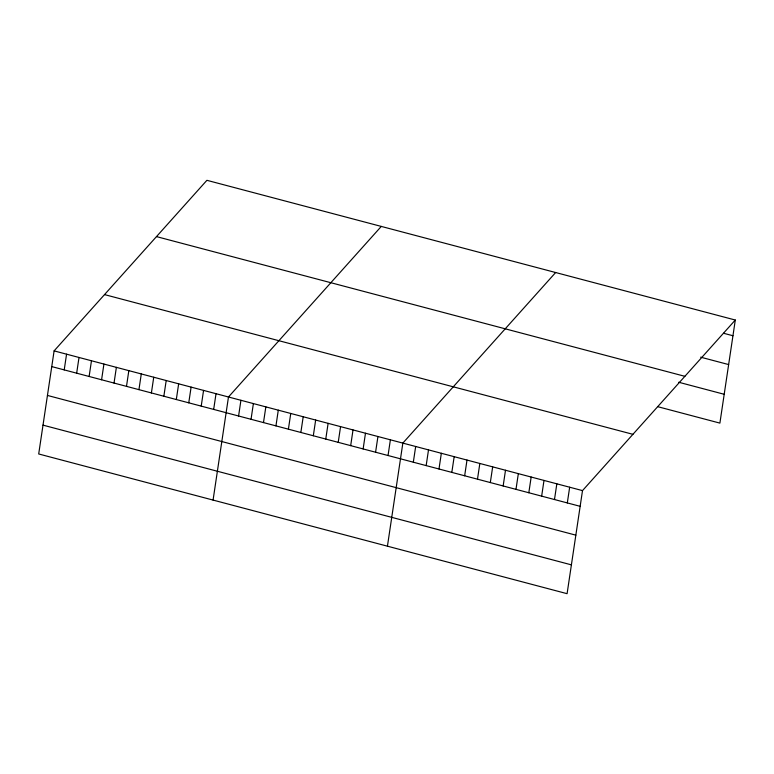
<?xml version="1.0" encoding="UTF-8"?>
<svg xmlns="http://www.w3.org/2000/svg" width="774" height="774" viewBox="0 0 774 774"><rect width="100%" height="100%" fill="white"/><g stroke="black" fill="none" stroke-linecap="round" stroke-linejoin="round"><path stroke-width="1.16" d="M54.103 350.883L38.7 453.97L567.09 593.687L582.503 490.61L735.3 320.03L206.91 180.313L54.103 350.883L582.503 490.61M64.213 369.895L66.564 354.182M76.665 373.184L79.016 357.472M89.126 376.483L91.467 360.761M101.578 379.773L103.929 364.061M114.03 383.072L116.381 367.35M126.491 386.361L128.832 370.649M138.943 389.651L141.294 373.939M151.394 392.95L153.745 377.228M163.856 396.24L166.197 380.527M176.308 399.539L178.659 383.817M188.759 402.828L191.11 387.116M201.221 406.118L203.562 390.406M213.672 409.417L216.023 393.695M213.073 500.081L228.475 396.994L381.282 226.414M238.585 416.006L240.927 400.284M251.037 419.295L253.388 403.583M263.489 422.585L265.84 406.872M275.95 425.884L278.292 410.172M288.402 429.173L290.753 413.461M300.854 432.473L303.205 416.751M313.315 435.762L315.657 420.05M325.767 439.052L328.118 423.339M338.219 442.351L340.57 426.638M350.68 445.64L353.021 429.928M363.132 448.939L365.483 433.217M375.584 452.229L377.935 436.517M388.045 455.518L390.386 439.806M387.435 546.183L402.848 443.105L555.645 272.525M413.326 462.213L415.677 446.492M426.164 465.6L428.506 449.887M438.993 468.996L441.344 453.283M451.822 472.392L454.174 456.67M464.661 475.778L467.003 460.066M477.49 479.174L479.841 463.462M490.319 482.57L492.67 466.857M503.158 485.966L505.499 470.244M515.987 489.352L518.338 473.64M528.816 492.748L531.167 477.036M541.655 496.144L543.996 480.431M554.484 499.54L556.835 483.818M567.313 502.926L569.664 487.214M735.3 320.03L719.897 423.117L658.064 406.766M723.622 333.275L732.949 335.742M700.644 357.172L728.644 364.573M156.483 236.602L684.874 376.319M678.711 382.25L724.203 394.285M104.529 294.594L632.919 434.32M51.761 366.595L580.152 506.322M47.446 395.437L575.837 535.153M43.005 425.139L571.406 564.856"/></g></svg>
